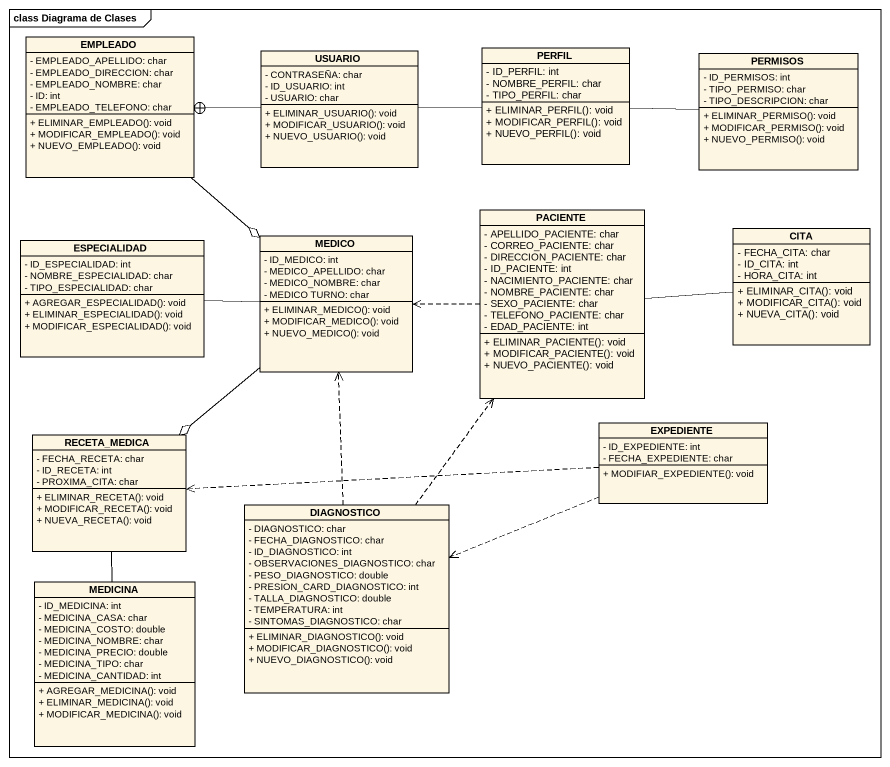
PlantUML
@startuml
mainframe class Diagrama de Clases
hide circle
hide empty members
skinparam classAttributeIconSize 0
class EMPLEADO {
  - EMPLEADO_APELLIDO: char
  - EMPLEADO_DIRECCION: char
  - EMPLEADO_NOMBRE: char
  - ID: int
  - EMPLEADO_TELEFONO: char
  + ELIMINAR_EMPLEADO(): void
  + MODIFICAR_EMPLEADO(): void
  + NUEVO_EMPLEADO(): void
}
class USUARIO {
  - CONTRASEÑA: char
  - ID_USUARIO: int
  - USUARIO: char
  + ELIMINAR_USUARIO(): void
  + MODIFICAR_USUARIO(): void
  + NUEVO_USUARIO(): void
}
class PERFIL {
  - ID_PERFIL: int
  - NOMBRE_PERFIL: char
  - TIPO_PERFIL: char
  + ELIMINAR_PERFIL(): void
  + MODIFICAR_PERFIL(): void
  + NUEVO_PERFIL(): void
}
class PERMISOS {
  - ID_PERMISOS: int
  - TIPO_PERMISO: char
  - TIPO_DESCRIPCION: char
  + ELIMINAR_PERMISO(): void
  + MODIFICAR_PERMISO(): void
  + NUEVO_PERMISO(): void
}
class PACIENTE {
  - APELLIDO_PACIENTE: char
  - CORREO_PACIENTE: char
  - DIRECCION_PACIENTE: char
  - ID_PACIENTE: int
  - NACIMIENTO_PACIENTE: char
  - NOMBRE_PACIENTE: char
  - SEXO_PACIENTE: char
  - TELEFONO_PACIENTE: char
  - EDAD_PACIENTE: int
  + ELIMINAR_PACIENTE(): void
  + MODIFICAR_PACIENTE(): void
  + NUEVO_PACIENTE(): void
}
class ESPECIALIDAD {
  - ID_ESPECIALIDAD: int
  - NOMBRE_ESPECIALIDAD: char
  - TIPO_ESPECIALIDAD: char
  + AGREGAR_ESPECIALIDAD(): void
  + ELIMINAR_ESPECIALIDAD(): void
  + MODIFICAR_ESPECIALIDAD(): void
}
class MEDICO {
  - ID_MEDICO: int
  - MEDICO_APELLIDO: char
  - MEDICO_NOMBRE: char
  - MEDICO TURNO: char
  + ELIMINAR_MEDICO(): void
  + MODIFICAR_MEDICO(): void
  + NUEVO_MEDICO(): void
}
class CITA {
  - FECHA_CITA: char
  - ID_CITA: int
  - HORA_CITA: int
  + ELIMINAR_CITA(): void
  + MODIFICAR_CITA(): void
  + NUEVA_CITA(): void
}
class RECETA_MEDICA {
  - FECHA_RECETA: char
  - ID_RECETA: int
  - PROXIMA_CITA: char
  + ELIMINAR_RECETA(): void
  + MODIFICAR_RECETA(): void
  + NUEVA_RECETA(): void
}
class EXPEDIENTE {
  - ID_EXPEDIENTE: int
  - FECHA_EXPEDIENTE: char
  + MODIFIAR_EXPEDIENTE(): void
}
class DIAGNOSTICO {
  - DIAGNOSTICO: char
  - FECHA_DIAGNOSTICO: char
  - ID_DIAGNOSTICO: int
  - OBSERVACIONES_DIAGNOSTICO: char
  - PESO_DIAGNOSTICO: double
  - PRESION_CARD_DIAGNOSTICO: int
  - TALLA_DIAGNOSTICO: double
  - TEMPERATURA: int
  - SINTOMAS_DIAGNOSTICO: char
  + ELIMINAR_DIAGNOSTICO(): void
  + MODIFICAR_DIAGNOSTICO(): void
  + NUEVO_DIAGNOSTICO(): void
}
class MEDICINA {
  - ID_MEDICINA: int
  - MEDICINA_CASA: char
  - MEDICINA_COSTO: double
  - MEDICINA_NOMBRE: char
  - MEDICINA_PRECIO: double
  - MEDICINA_TIPO: char
  - MEDICINA_CANTIDAD: int
  + AGREGAR_MEDICINA(): void
  + ELIMINAR_MEDICINA(): void
  + MODIFICAR_MEDICINA(): void
}
EMPLEADO --o MEDICO
USUARIO -left-+ EMPLEADO
PERFIL -left- USUARIO
PERMISOS -left- PERFIL
PACIENTE .left.> MEDICO
PACIENTE -right- CITA
MEDICO -left- ESPECIALIDAD
MEDICO --o RECETA_MEDICA
RECETA_MEDICA -- MEDICINA
EXPEDIENTE .left.> RECETA_MEDICA
EXPEDIENTE .left.> DIAGNOSTICO
DIAGNOSTICO .up.> PACIENTE
DIAGNOSTICO .up.> MEDICO
@enduml
